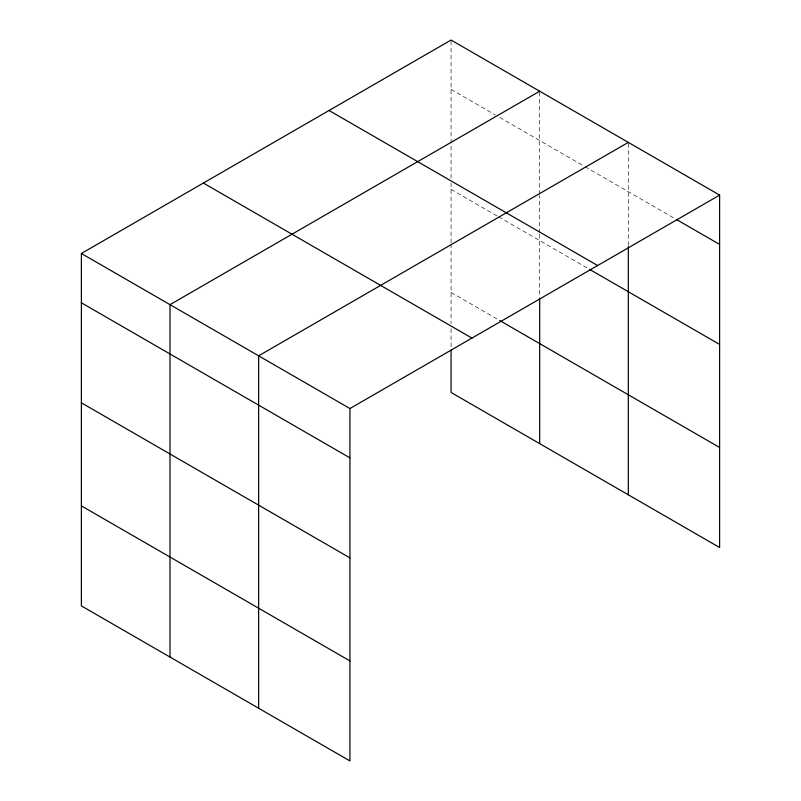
<?xml version="1.0" encoding="UTF-8"?>
<svg xmlns="http://www.w3.org/2000/svg" width="801" height="801" viewBox="0 0 801 801"><rect width="100%" height="100%" fill="white"/><g stroke="black" fill="none" stroke-linecap="round" stroke-linejoin="round"><path stroke-width="0.6" stroke-dasharray="4 3" d="M451.063 242.773L451.063 183.139M451.063 178.132L451.063 144.38M451.063 143.129L451.063 40.05M539.684 234.303L539.684 297.672M539.684 233.051L539.684 195.544M539.684 194.293L539.684 91.214M628.314 245.466L628.314 142.388M451.063 89.362L495.378 114.954M499.694 117.447L583.999 166.117M585.08 166.738L675.573 218.993M451.063 189.386L497.531 216.22M498.612 216.841L588.324 268.635M451.063 292.445L498.612 319.899M451.063 244.015L451.063 323.694M451.063 328.7L451.063 348.705"/><path stroke-width="1.2" d="M719.618 195.104L451.063 40.05L81.382 253.486L81.382 605.896L349.937 760.95L349.937 408.54L719.618 195.104L719.618 547.514L451.063 392.46L451.063 349.957M628.314 246.708L628.314 494.798M539.684 91.214L170.002 304.65L170.002 657.06M628.314 142.388L258.633 355.814L258.633 708.234M676.655 219.614L719.618 244.415M329.071 110.488L597.626 265.531M589.406 269.256L719.618 344.44M499.694 320.52L719.618 447.489M203.374 183.049L471.929 338.102M81.382 253.486L349.937 408.54M81.382 302.798L349.937 457.852M81.382 402.823L349.937 557.876M81.382 505.872L349.937 660.925M539.684 298.913L539.684 443.634"/></g></svg>
